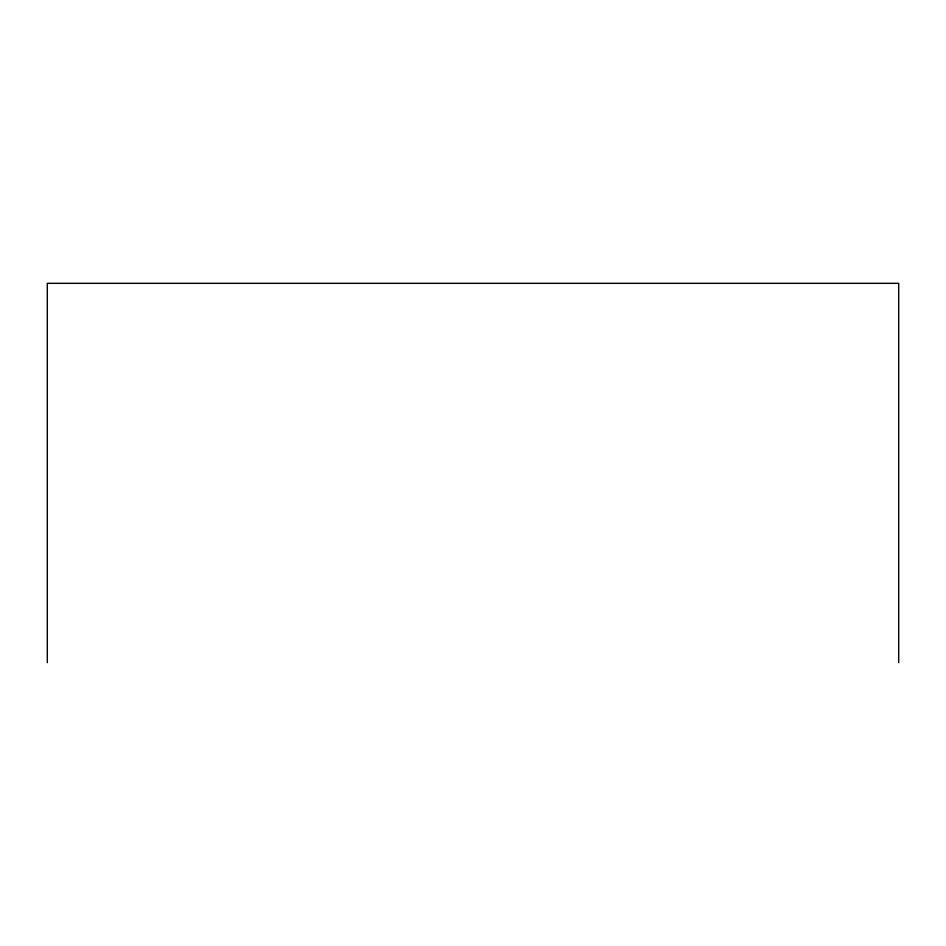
<?xml version="1.0" encoding="UTF-8"?>
<svg xmlns="http://www.w3.org/2000/svg" width="946" height="946" viewBox="0 0 946 946"><rect width="100%" height="100%" fill="white"/><g stroke="black" fill="none" stroke-linecap="round" stroke-linejoin="round"><path stroke-width="1.42" d="M898.7 662.673L898.7 283.327L47.3 283.327L47.3 662.673"/></g></svg>
